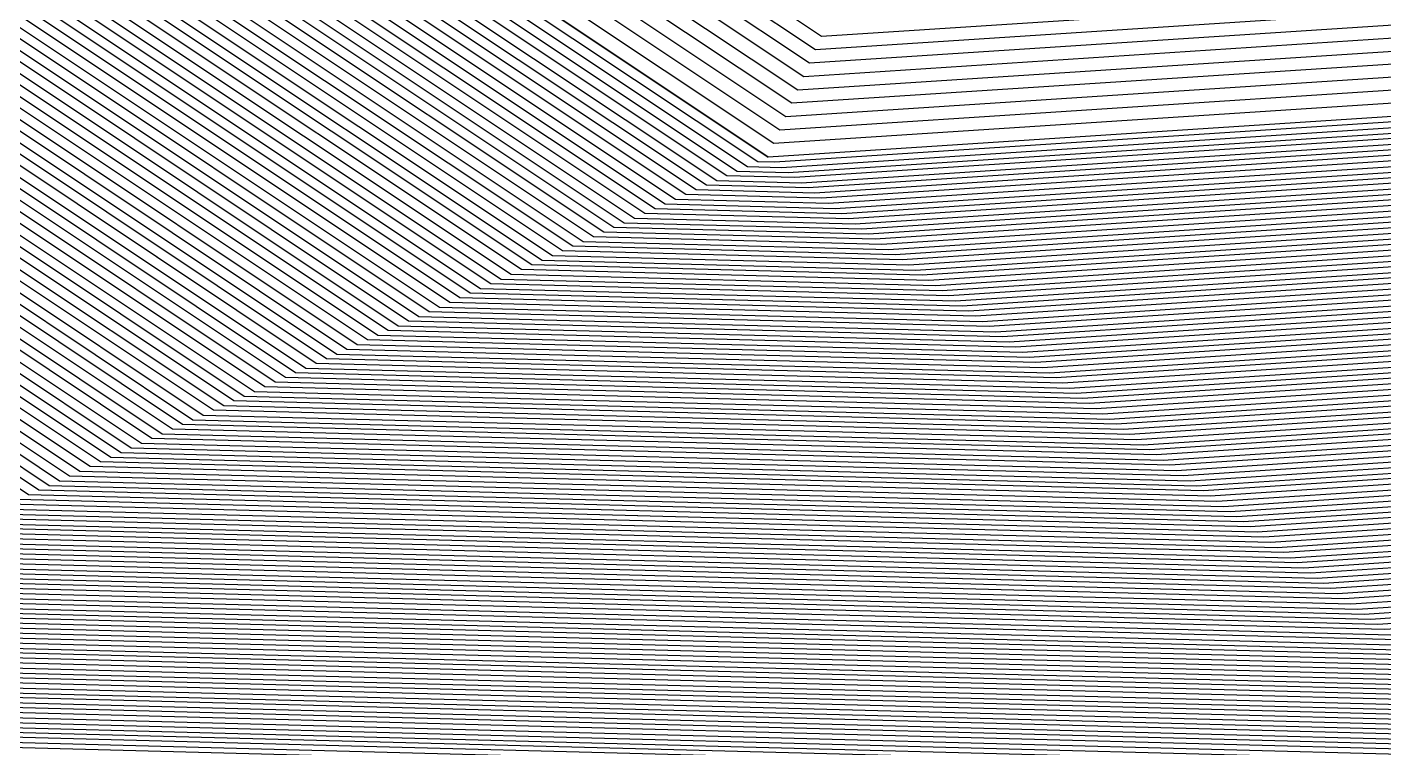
# Model space of a CAD drawing. Extents: x 7084 to 11035, y 13750 to 16729.
# Drawn here: x 8853.21 to 8903.07, y 14723.26 to 14749.74 of the extents above; entities that cross this region are included whole.
import ezdxf

# ---------------------------------------------------------------- set-up
doc = ezdxf.new("R2010")
doc.units = 0
doc.layers.add('Default', color=7, linetype='Continuous')

msp = doc.modelspace()

# ---------------------------------------------------------------- linework, layer by layer
at = {"layer": 'Default'}
for points in [[(8764.119, 15249.585), (8750.58, 15177.374), (8741.553, 15150.294), (8712.217, 15089.366), (8712.053, 15087.314), (8687.23, 15030.899), (8687.518, 15028.191), (8687.518, 14976.289), (8687.723, 14975.263), (8714.802, 14894.025), (8715.787, 14890.784), (8767.689, 14816.316), (8770.233, 14816.316), (8878.55, 14744.104), (8881.668, 14744.022), (8985.472, 14750.792), (8989.616, 14750.095), (9095.677, 14811.023), (9183.684, 14808.767), (9269.436, 14772.661), (9323.594, 14770.404)], [(8760.385, 15248.723), (8747.092, 15177.825), (8738.23, 15151.238), (8709.427, 15091.417), (8709.099, 15087.314), (8684.728, 15031.925), (8685.302, 15026.509), (8685.302, 14975.551), (8685.712, 14973.499), (8712.299, 14893.738), (8714.269, 14887.256), (8765.227, 14814.141), (8770.315, 14814.141), (8876.662, 14743.243), (8882.899, 14743.079)], [(8770.438, 15248.781), (8756.996, 15177.095), (8748.036, 15150.212), (8747.289, 15147.512), (8718.166, 15087.027), (8693.524, 15031.022), (8693.524, 14979.498), (8695.133, 14976.683), (8694.501, 14975.075), (8721.383, 14894.427), (8772.908, 14820.501), (8773.999, 14819.122), (8881.528, 14747.436), (8984.578, 14754.157), (8986.933, 14755.765), (9092.222, 14816.25), (9096.415, 14818.031), (9183.783, 14815.791), (9185.276, 14814.47), (9270.404, 14778.627), (9324.169, 14776.386), (9325.432, 14777.822)], [(8758.145, 15248.206), (8745, 15178.096), (8736.236, 15151.804), (8707.753, 15092.648), (8707.326, 15087.314), (8683.226, 15032.54), (8683.973, 15025.5), (8683.973, 14975.107), (8684.506, 14972.441), (8710.798, 14893.566), (8713.358, 14885.138), (8763.75, 14812.837), (8770.364, 14812.837), (8875.53, 14742.726), (8883.637, 14742.513), (8984.422, 14749.086), (8995.196, 14747.272), (9098.171, 14806.428), (9183.619, 14804.237), (9266.875, 14769.182), (9319.458, 14766.991)], [(8770.955, 15248.448), (8757.582, 15177.129), (8748.668, 15150.384), (8747.771, 15147.145), (8718.798, 15086.97), (8694.282, 15031.252), (8694.282, 14979.992), (8696.212, 14976.614), (8695.454, 14974.684), (8722.199, 14894.45), (8773.459, 14820.903), (8774.769, 14819.249), (8881.747, 14747.93), (8984.267, 14754.616), (8987.094, 14756.546)], [(8757.399, 15248.034), (8744.302, 15178.186), (8735.571, 15151.993), (8707.195, 15093.058), (8706.736, 15087.314), (8682.725, 15032.745), (8683.529, 15025.163), (8683.529, 14974.96), (8684.104, 14972.088), (8710.297, 14893.508), (8713.054, 14884.433), (8763.258, 14812.402), (8770.38, 14812.402), (8875.153, 14742.554), (8883.884, 14742.324)], [(8771.989, 15247.781), (8758.754, 15177.198), (8749.931, 15150.729), (8748.736, 15146.41), (8720.062, 15086.855), (8695.799, 15031.711), (8695.799, 14980.98), (8698.372, 14976.476), (8697.361, 14973.903), (8723.83, 14894.496), (8774.562, 14821.707), (8776.308, 14819.502), (8882.183, 14748.918), (8983.647, 14755.535), (8987.415, 14758.109)], [(8752.171, 15246.828), (8739.42, 15178.818), (8730.918, 15153.314), (8703.289, 15095.93), (8702.6, 15087.314), (8679.221, 15034.181), (8680.428, 15022.808), (8680.428, 14973.926), (8681.289, 14969.618), (8706.793, 14893.106), (8710.929, 14879.493), (8759.811, 14809.357), (8770.495, 14809.357), (8872.51, 14741.347), (8885.607, 14741.003), (8983.371, 14747.379), (9000.776, 14744.449), (9100.666, 14801.833), (9183.553, 14799.707), (9264.315, 14765.702)], [(8749.184, 15246.139), (8736.63, 15179.179), (8728.26, 15154.069), (8701.057, 15097.572), (8700.237, 15087.314), (8677.219, 15035.002), (8678.655, 15021.462), (8678.655, 14973.335), (8679.681, 14968.206), (8704.791, 14892.877), (8709.714, 14876.67), (8757.842, 14807.618), (8770.561, 14807.618), (8871, 14740.658), (8886.591, 14740.248), (8982.846, 14746.525), (9003.566, 14743.038), (9101.913, 14799.535), (9183.52, 14797.443), (9263.035, 14763.963), (9313.255, 14761.87), (9339.308, 14761.46), (9443.933, 14788.662)], [(8746.944, 15245.622), (8734.537, 15179.45), (8726.266, 15154.635), (8699.383, 15098.802), (8698.464, 15087.314), (8675.718, 15035.617), (8677.326, 15020.453), (8677.326, 14972.892), (8678.475, 14967.148), (8703.289, 14892.704), (8708.804, 14874.553), (8756.365, 14806.313), (8770.61, 14806.313), (8869.868, 14740.141), (8887.33, 14739.682), (8982.452, 14745.885), (9005.658, 14741.979)], [(9183.504, 14796.31), (9102.537, 14798.386), (9004.961, 14742.332), (8982.584, 14746.099), (8887.084, 14739.87), (8870.245, 14740.313), (8770.594, 14806.748), (8756.857, 14806.748), (8709.107, 14875.259), (8703.79, 14892.762), (8678.877, 14967.501), (8677.769, 14973.04), (8677.769, 15020.789), (8676.218, 15035.412), (8699.055, 15087.314), (8699.941, 15098.392), (8726.93, 15154.446), (8735.235, 15179.359), (8747.691, 15245.794)], [(8748.438, 15245.966), (8735.932, 15179.269), (8727.595, 15154.258), (8700.499, 15097.982), (8699.646, 15087.314), (8676.719, 15035.207), (8678.212, 15021.126), (8678.212, 14973.187), (8679.279, 14967.853), (8704.29, 14892.819), (8709.411, 14875.964), (8757.349, 14807.183), (8770.577, 14807.183), (8870.623, 14740.486), (8886.838, 14740.059)], [(9445.771, 14779.866), (9347.711, 14754.37), (9304.983, 14755.043), (9257.915, 14757.004), (9183.389, 14788.383), (9106.902, 14790.345), (9014.726, 14737.392), (8980.745, 14743.112), (8890.53, 14737.228), (8864.961, 14737.901), (8770.823, 14800.659), (8749.964, 14800.659), (8704.857, 14865.379), (8696.782, 14891.958), (8673.248, 14962.561), (8671.565, 14970.972), (8671.565, 15016.079), (8669.21, 15038.284), (8690.783, 15087.314), (8692.129, 15104.136), (8717.625, 15157.089), (8725.47, 15180.623), (8737.237, 15243.381)], [(8734.25, 15242.692), (8722.68, 15180.984), (8714.966, 15157.844), (8689.897, 15105.777), (8688.42, 15087.314), (8667.208, 15039.105), (8669.793, 15014.734), (8669.793, 14970.381), (8671.639, 14961.149), (8694.78, 14891.728), (8703.642, 14862.556), (8747.995, 14798.92), (8770.889, 14798.92), (8863.451, 14737.212), (8891.515, 14736.473)], [(8723.796, 15240.28), (8712.915, 15182.248), (8705.661, 15160.486), (8682.085, 15111.522), (8680.149, 15087.314), (8660.2, 15041.977), (8663.589, 15010.023), (8663.589, 14968.313), (8666.01, 14956.209), (8687.772, 14890.924), (8699.391, 14852.676), (8741.102, 14792.831), (8771.119, 14792.831), (8858.166, 14734.799), (8894.961, 14733.831), (8978.382, 14739.271), (9027.281, 14731.041), (9112.515, 14780.005), (9183.241, 14778.192), (9252.154, 14749.176), (9295.678, 14747.362), (9357.164, 14746.394), (9447.839, 14769.969)], [(8721.555, 15239.763), (8710.822, 15182.519), (8703.667, 15161.052), (8680.411, 15112.752), (8678.376, 15087.314), (8658.699, 15042.592), (8662.26, 15009.014), (8662.26, 14967.87), (8664.804, 14955.151), (8686.27, 14890.751), (8698.481, 14850.559), (8739.625, 14791.526), (8771.168, 14791.526), (8857.034, 14734.282)], [(8720.809, 15239.59), (8710.125, 15182.609), (8703.002, 15161.241), (8679.853, 15113.163), (8677.785, 15087.314), (8658.198, 15042.798), (8661.817, 15008.678), (8661.817, 14967.722), (8664.402, 14954.798), (8685.77, 14890.694), (8698.177, 14849.853), (8739.132, 14791.091), (8771.184, 14791.091), (8856.657, 14734.11), (8895.946, 14733.076), (8977.857, 14738.418), (9030.071, 14729.629), (9113.762, 14777.707), (9183.208, 14775.927), (9250.874, 14747.436)], [(8717.075, 15238.729), (8706.637, 15183.06), (8699.679, 15162.184), (8677.063, 15115.214), (8674.831, 15087.314), (8655.695, 15043.823), (8659.601, 15006.995), (8659.601, 14966.984), (8662.391, 14953.034), (8683.267, 14890.407), (8696.659, 14846.325), (8736.671, 14788.917), (8771.266, 14788.917), (8854.769, 14733.248), (8897.177, 14732.132), (8977.201, 14737.351), (9033.558, 14727.865), (9115.321, 14774.835), (9183.167, 14773.096), (9249.274, 14745.262), (9291.025, 14743.522)], [(8717.822, 15238.901), (8707.335, 15182.97), (8700.343, 15161.996), (8677.621, 15114.804), (8675.422, 15087.314), (8656.196, 15043.618), (8660.044, 15007.332), (8660.044, 14967.131), (8662.793, 14953.387), (8683.767, 14890.464), (8696.962, 14847.03), (8737.163, 14789.352), (8771.25, 14789.352), (8855.147, 14733.42), (8896.931, 14732.321), (8977.332, 14737.565), (9032.861, 14728.218)], [(9183.126, 14770.265), (9116.881, 14771.963), (9037.046, 14726.101), (8976.544, 14736.284), (8898.408, 14731.188), (8852.882, 14732.387), (8771.349, 14786.742), (8734.209, 14786.742), (8695.141, 14842.796), (8680.764, 14890.119), (8660.381, 14951.269), (8657.386, 14966.245), (8657.386, 15005.313), (8653.192, 15044.849), (8671.877, 15087.314), (8674.273, 15117.266), (8696.355, 15163.128), (8703.15, 15183.511), (8713.341, 15237.867)], [(8711.848, 15237.522), (8701.755, 15183.692), (8695.026, 15163.506), (8673.157, 15118.086), (8670.696, 15087.314), (8652.191, 15045.259), (8656.499, 15004.64), (8656.499, 14965.95), (8659.577, 14950.564), (8679.763, 14890.005), (8694.534, 14841.385), (8733.224, 14785.872), (8771.381, 14785.872), (8852.127, 14732.042), (8898.9, 14730.811)], [(9450.596, 14756.774), (9369.768, 14735.759), (9283.271, 14737.121), (9244.473, 14738.738), (9183.044, 14764.603), (9119.999, 14766.219), (9044.021, 14722.572), (8975.231, 14734.151), (8900.87, 14729.301), (8849.107, 14730.663), (8771.513, 14782.393), (8729.285, 14782.393), (8692.105, 14835.739), (8675.759, 14889.545), (8656.36, 14947.741), (8652.954, 14964.768), (8652.954, 15001.949), (8648.187, 15046.9), (8665.969, 15087.314), (8668.693, 15121.369), (8689.708, 15165.015), (8696.175, 15184.414), (8705.874, 15236.144)], [(9450.366, 14757.874), (9368.718, 14736.645), (9284.305, 14737.975), (9245.113, 14739.608), (9183.061, 14765.735), (9119.375, 14767.368), (9042.626, 14723.278), (8975.494, 14734.578), (8900.377, 14729.679), (8849.862, 14731.008), (8771.48, 14783.263), (8730.27, 14783.263), (8692.712, 14837.151), (8676.76, 14889.66), (8657.164, 14948.447), (8653.841, 14965.063), (8653.841, 15002.622), (8649.188, 15046.49), (8667.151, 15087.314), (8669.809, 15120.548), (8691.038, 15164.638), (8697.57, 15184.234), (8707.367, 15236.488)], [(8702.887, 15235.455), (8693.385, 15184.775), (8687.05, 15165.77), (8666.461, 15123.01), (8663.606, 15087.314), (8646.185, 15047.721), (8651.182, 15000.603), (8651.182, 14964.177), (8654.752, 14946.33), (8673.756, 14889.315), (8690.89, 14832.916), (8727.316, 14780.653), (8771.578, 14780.653), (8847.597, 14729.974), (8901.854, 14728.546), (8974.706, 14733.297), (9046.811, 14721.161), (9121.246, 14763.922), (9183.012, 14762.338), (9243.193, 14736.998), (9281.203, 14735.415)], [(9451.515, 14752.376), (9373.97, 14732.214), (9279.135, 14733.708), (9241.913, 14735.259), (9182.979, 14760.073), (9122.493, 14761.624), (9049.601, 14719.75), (8974.181, 14732.444), (8902.839, 14727.791), (8846.087, 14729.285), (8771.644, 14778.914), (8725.347, 14778.914), (8689.676, 14830.094), (8671.754, 14889.085), (8653.143, 14944.918), (8649.41, 14963.586), (8649.41, 14999.257), (8644.182, 15048.542), (8661.242, 15087.314), (8664.229, 15124.651), (8684.391, 15166.525), (8690.595, 15185.136), (8699.9, 15234.765)], [(8701.394, 15235.11), (8691.99, 15184.956), (8685.72, 15166.148), (8665.345, 15123.83), (8662.424, 15087.314), (8645.184, 15048.131), (8650.296, 14999.93), (8650.296, 14963.882), (8653.947, 14945.624), (8672.755, 14889.2), (8690.283, 14831.505), (8726.331, 14779.784), (8771.611, 14779.784), (8846.842, 14729.629), (8902.347, 14728.169), (8974.443, 14732.871), (9048.206, 14720.455)], [(9451.86, 14750.727), (9375.545, 14730.885), (9277.584, 14732.428), (9240.953, 14733.954), (9182.954, 14758.375), (9123.429, 14759.901), (9051.693, 14718.691), (8973.787, 14731.804), (8903.578, 14727.225), (8844.955, 14728.768), (8771.693, 14777.609), (8723.869, 14777.609), (8688.765, 14827.976), (8670.252, 14888.913), (8651.937, 14943.86), (8648.08, 14963.143), (8648.08, 14998.248), (8642.681, 15049.157), (8659.47, 15087.314), (8662.555, 15125.882), (8682.397, 15167.092), (8688.502, 15185.407), (8697.66, 15234.248)], [(8696.166, 15233.904), (8687.107, 15185.588), (8681.068, 15167.469), (8661.439, 15126.702), (8658.288, 15087.314), (8641.68, 15049.567), (8647.194, 14997.575), (8647.194, 14962.848), (8651.133, 14943.154), (8669.251, 14888.798), (8688.158, 14826.565), (8722.885, 14776.739), (8771.726, 14776.739), (8844.2, 14728.423), (8904.07, 14726.848)], [(9182.905, 14754.977), (9125.3, 14756.454), (9055.878, 14716.574), (8972.999, 14730.524), (8905.055, 14726.093), (8842.69, 14727.734), (8771.792, 14775), (8720.915, 14775), (8686.943, 14823.742), (8667.249, 14888.569), (8649.524, 14941.742), (8645.421, 14962.257), (8645.421, 14996.229), (8639.677, 15050.388), (8655.925, 15087.314), (8659.207, 15128.344), (8678.409, 15168.224), (8684.317, 15185.949), (8693.18, 15233.214)], [(9182.921, 14756.11), (9124.676, 14757.603), (9054.483, 14717.28), (8973.262, 14730.951), (8904.562, 14726.47), (8843.445, 14728.078), (8771.759, 14775.869), (8721.9, 14775.869), (8687.55, 14825.154), (8668.25, 14888.683), (8650.329, 14942.448), (8646.308, 14962.552), (8646.308, 14996.902), (8640.679, 15049.978), (8657.107, 15087.314), (8660.323, 15127.523), (8679.738, 15167.846), (8685.712, 15185.768), (8694.673, 15233.559)], [(8687.206, 15231.836), (8678.737, 15186.671), (8673.092, 15169.734), (8654.743, 15131.626), (8651.198, 15087.314), (8635.673, 15052.029), (8641.877, 14993.538), (8641.877, 14961.075), (8646.308, 14938.92), (8663.245, 14888.109), (8684.514, 14818.097), (8716.977, 14771.52), (8771.923, 14771.52), (8839.67, 14726.355), (8907.024, 14724.583), (8971.949, 14728.817)], [(8684.219, 15231.146), (8675.947, 15187.032), (8670.433, 15170.489), (8652.511, 15133.267), (8648.835, 15087.314), (8633.671, 15052.85), (8640.104, 14992.192), (8640.104, 14960.485), (8644.699, 14937.508), (8661.242, 14887.879), (8683.3, 14815.274), (8715.007, 14769.781), (8771.989, 14769.781), (8838.161, 14725.666), (8908.009, 14723.828), (8971.424, 14727.964)], [(8680.485, 15230.285), (8672.46, 15187.483), (8667.11, 15171.432), (8649.721, 15135.319), (8645.881, 15087.314), (8631.168, 15053.875), (8637.889, 14990.51), (8637.889, 14959.746), (8642.689, 14935.744), (8658.74, 14887.592), (8681.782, 14811.745), (8712.545, 14767.606), (8772.071, 14767.606), (8836.273, 14724.804), (8909.24, 14722.884), (8970.767, 14726.897), (9067.736, 14710.575)], [(8676.005, 15229.251), (8668.275, 15188.025), (8663.122, 15172.565), (8646.373, 15137.78), (8642.336, 15087.314), (8628.165, 15055.106), (8635.23, 14988.491), (8635.23, 14958.86), (8640.276, 14933.627), (8655.736, 14887.247), (8679.96, 14807.511), (8709.591, 14764.997), (8772.169, 14764.997), (8834.008, 14723.77), (8910.717, 14721.752), (8969.979, 14725.617), (9071.921, 14708.458), (9132.472, 14743.243), (9182.716, 14741.955), (9231.672, 14721.341), (9262.592, 14720.053), (9390.775, 14718.035), (9455.191, 14734.783)], [(8676.751, 15229.423), (8668.972, 15187.934), (8663.786, 15172.376), (8646.931, 15137.37), (8642.927, 15087.314), (8628.665, 15054.901), (8635.673, 14988.828), (8635.673, 14959.008), (8640.679, 14933.98), (8656.237, 14887.305), (8680.264, 14808.217), (8710.084, 14765.432), (8772.153, 14765.432), (8834.386, 14723.943), (8910.471, 14721.941), (8970.111, 14725.83), (9071.223, 14708.811), (9132.16, 14743.817), (9182.724, 14742.521), (9231.992, 14721.776), (9263.109, 14720.48)], [(9454.962, 14735.882), (9389.725, 14718.921), (9263.626, 14720.907), (9232.312, 14722.211), (9182.733, 14743.087), (9131.848, 14744.392), (9070.526, 14709.164), (8970.242, 14726.043), (8910.224, 14722.129), (8834.763, 14724.115), (8772.136, 14765.866), (8710.576, 14765.866), (8680.567, 14808.923), (8656.737, 14887.362), (8641.081, 14934.333), (8636.116, 14959.155), (8636.116, 14989.164), (8629.166, 15054.696), (8643.518, 15087.314), (8647.489, 15136.96), (8664.451, 15172.187), (8669.67, 15187.844), (8677.498, 15229.596)], [(9587.297, 14907.926), (9546.432, 14856.845), (9522.266, 14848.705), (9444.622, 14785.364), (9342.459, 14758.801), (9310.153, 14759.31), (9261.115, 14761.353), (9183.471, 14794.045), (9103.784, 14796.089), (9007.751, 14740.921), (8982.058, 14745.245), (8888.069, 14739.115), (8868.736, 14739.624), (8770.659, 14805.008), (8754.888, 14805.008), (8707.893, 14872.436), (8701.788, 14892.532), (8677.268, 14966.089), (8675.997, 14972.449), (8675.997, 15019.444), (8674.216, 15036.233), (8696.692, 15087.314), (8697.709, 15100.033), (8724.272, 15155.201)], [(8742.882, 15149.917), (8713.333, 15088.545), (8713.235, 15087.314), (8688.231, 15030.489), (8688.404, 15028.864), (8688.404, 14976.584), (8688.527, 14975.969), (8715.803, 14894.14), (8716.394, 14892.195), (8768.673, 14817.186), (8770.2, 14817.186), (8879.305, 14744.449), (8881.176, 14744.4), (8985.735, 14751.219), (8988.221, 14750.801), (9095.053, 14812.172), (9183.701, 14809.899), (9270.076, 14773.531), (9324.628, 14771.258), (9327.755, 14771.208), (9441.406, 14800.758), (9527.78, 14871.221), (9530.119, 14872.009), (9575.579, 14928.835)], [(9598.285, 14808.644), (9504.738, 14777.133), (9454.847, 14736.432), (9389.2, 14719.364), (9264.143, 14721.333), (9232.632, 14722.646), (9182.741, 14743.653), (9131.536, 14744.966), (9069.828, 14709.517), (8970.373, 14726.257), (8909.978, 14722.318), (8835.141, 14724.287), (8772.12, 14766.301), (8711.068, 14766.301), (8680.871, 14809.628), (8657.238, 14887.42), (8641.483, 14934.685), (8636.559, 14959.303), (8636.559, 14989.501), (8629.666, 15054.491), (8644.109, 15087.314)], [(9580.807, 14824.891), (9510.647, 14801.258), (9451.4, 14752.926), (9373.445, 14732.657), (9279.652, 14734.134), (9242.233, 14735.694), (9182.987, 14760.639), (9122.182, 14762.198), (9048.903, 14720.102), (8974.312, 14732.657), (8902.593, 14727.98), (8846.465, 14729.457), (8771.628, 14779.349), (8725.839, 14779.349), (8689.979, 14830.799), (8672.255, 14889.143), (8653.545, 14945.271), (8649.853, 14963.734), (8649.853, 14999.594), (8644.683, 15048.336), (8661.833, 15087.314)], [(9574.398, 14830.849), (9512.813, 14810.104), (9450.137, 14758.974), (9367.668, 14737.532), (9285.338, 14738.828), (9245.753, 14740.478), (9183.077, 14766.868), (9118.751, 14768.517), (9041.231, 14723.984), (8975.756, 14735.004), (8899.885, 14730.056), (8850.617, 14731.353), (8771.447, 14784.133), (8731.255, 14784.133), (8693.319, 14838.562), (8677.761, 14889.775), (8657.968, 14949.152), (8654.727, 14965.359), (8654.727, 15003.295), (8650.189, 15046.08), (8668.332, 15087.314)], [(9596.086, 14892.245), (9558.667, 14845.471), (9518.13, 14831.817), (9447.035, 14773.818), (9353.488, 14749.496), (9299.297, 14750.349), (9254.394, 14752.22), (9183.299, 14782.155), (9110.332, 14784.026), (9022.398, 14733.511), (8979.301, 14740.765), (8893.238, 14735.152), (8860.809, 14736.005), (8771.004, 14795.875), (8744.548, 14795.875), (8701.517, 14857.616), (8691.276, 14891.326), (8668.825, 14958.679), (8666.691, 14969.347), (8666.691, 15012.378), (8663.704, 15040.541), (8684.284, 15087.314)], [(9591.064, 14901.206), (9551.676, 14851.97), (9520.494, 14841.467), (9445.656, 14780.415), (9347.186, 14754.813), (9305.5, 14755.47), (9258.235, 14757.439), (9183.397, 14788.95), (9106.59, 14790.919), (9014.028, 14737.745), (8980.877, 14743.325), (8890.284, 14737.417), (8865.338, 14738.073), (8770.807, 14801.094), (8750.456, 14801.094), (8705.16, 14866.084), (8697.283, 14892.015), (8673.65, 14962.914), (8672.008, 14971.119), (8672.008, 15016.416), (8669.711, 15038.079), (8691.374, 15087.314)], [(9588.971, 14904.939), (9548.763, 14854.678), (9521.478, 14845.488), (9445.082, 14783.164), (9344.56, 14757.029), (9308.085, 14757.603), (9259.835, 14759.614), (9183.438, 14791.781), (9105.031, 14793.791), (9010.541, 14739.509), (8981.533, 14744.392), (8889.053, 14738.36), (8867.226, 14738.935), (8770.725, 14803.269), (8752.918, 14803.269), (8706.678, 14869.613), (8699.785, 14892.302), (8675.66, 14964.678), (8674.224, 14971.858), (8674.224, 15018.098), (8672.214, 15037.053), (8694.328, 15087.314)], [(9595.372, 14811.352), (9505.723, 14781.154), (9454.272, 14739.181), (9386.574, 14721.579), (9266.728, 14723.467), (9234.232, 14724.821), (9182.782, 14746.484), (9129.977, 14747.838), (9066.341, 14711.281), (8971.03, 14727.324), (8908.747, 14723.262), (8837.028, 14725.149), (8772.038, 14768.476), (8713.53, 14768.476), (8682.389, 14813.157), (8659.741, 14887.707), (8643.493, 14936.45), (8638.775, 14960.041), (8638.775, 14991.183), (8632.169, 15053.465)], [(9587.215, 14818.934), (9508.48, 14792.412), (9452.664, 14746.878), (9379.222, 14727.783), (9273.965, 14729.441), (9238.713, 14730.909), (9182.897, 14754.411), (9125.612, 14755.88), (9056.576, 14716.221), (8972.868, 14730.311), (8905.301, 14725.904), (8842.313, 14727.561), (8771.808, 14774.565), (8720.423, 14774.565), (8686.64, 14823.037), (8666.749, 14888.511), (8649.122, 14941.39), (8644.978, 14962.109), (8644.978, 14995.893), (8639.177, 15050.593)], [(9577.311, 14828.141), (9511.828, 14806.083), (9450.711, 14756.225), (9370.294, 14735.316), (9282.754, 14736.695), (9244.153, 14738.303), (9183.036, 14764.037), (9120.311, 14765.645), (9044.718, 14722.22), (8975.1, 14733.938), (8901.116, 14729.112), (8848.73, 14730.491), (8771.529, 14781.958), (8728.793, 14781.958), (8691.801, 14835.034), (8675.258, 14889.488), (8655.958, 14947.388), (8652.511, 14964.62), (8652.511, 15001.612), (8647.686, 15047.106)], [(9605.293, 14875.817), (9571.485, 14833.557), (9513.798, 14814.125), (9449.562, 14761.722), (9365.042, 14739.747), (9287.923, 14740.962), (9247.354, 14742.652), (9183.118, 14769.699), (9117.192, 14771.389), (9037.743, 14725.748), (8976.413, 14736.071), (8898.654, 14731), (8852.504, 14732.214), (8771.365, 14786.307), (8733.716, 14786.307), (8694.837, 14842.091), (8680.264, 14890.062), (8659.979, 14950.917), (8656.943, 14966.097), (8656.943, 15004.977), (8652.692, 15045.054)], [(9589.808, 14903.446), (9549.928, 14853.595), (9521.084, 14843.879), (9445.312, 14782.065), (9345.61, 14756.143), (9307.051, 14756.75), (9259.195, 14758.744), (9183.422, 14790.648), (9105.655, 14792.642), (9011.936, 14738.804), (8981.271, 14743.965), (8889.546, 14737.983), (8866.471, 14738.59), (8770.758, 14802.399), (8751.933, 14802.399), (8706.071, 14868.202), (8698.784, 14892.187), (8674.856, 14963.972), (8673.338, 14971.563), (8673.338, 15017.425), (8671.212, 15037.464)], [(9621.586, 15033.963), (9571.544, 14931.603), (9526.051, 14874.737), (9439.613, 14804.222), (9325.88, 14774.652), (9325.375, 14774.077), (9270.783, 14776.352), (9184.346, 14812.747), (9183.748, 14813.275), (9095.037, 14815.55), (9093.359, 14814.837), (8986.45, 14753.421), (8985.508, 14752.778), (8880.874, 14745.954), (8771.69, 14818.743), (8771.253, 14819.295), (8718.936, 14894.359), (8691.64, 14976.246), (8691.893, 14976.89), (8691.25, 14978.016)], [(9618.301, 15033.458), (9568.764, 14932.132), (9523.73, 14875.84), (9438.166, 14806.037), (9325.582, 14776.765), (9324.571, 14775.617), (9270.53, 14777.868), (9184.966, 14813.895), (9183.771, 14814.952), (9095.956, 14817.204), (9092.601, 14815.779), (8986.772, 14754.984), (8984.888, 14753.697), (8881.31, 14746.942), (8773.229, 14818.996)], [(8775.538, 14819.375), (8881.965, 14748.424), (8983.957, 14755.076), (8987.254, 14757.327), (9091.464, 14817.192), (9097.334, 14819.685), (9183.806, 14817.468), (9185.897, 14815.619), (9270.151, 14780.143), (9323.364, 14777.926), (9325.134, 14779.936), (9435.995, 14808.76), (9520.249, 14877.494), (9564.593, 14932.924), (9613.372, 15032.699)], [(8699.452, 14976.407), (8698.315, 14973.512), (8724.646, 14894.519), (8775.113, 14822.109), (8777.078, 14819.628), (8882.402, 14749.412), (8983.337, 14755.995), (8987.576, 14758.89), (9090.706, 14818.134), (9098.253, 14821.34), (9183.829, 14819.145), (9186.517, 14816.767), (9269.898, 14781.659), (9322.56, 14779.465), (9324.835, 14782.05), (9434.547, 14810.575), (9517.928, 14878.597), (9561.813, 14933.453), (9610.087, 15032.194)], [(9590.645, 14901.952), (9551.093, 14852.512), (9520.691, 14842.271), (9445.541, 14780.965), (9346.661, 14755.256), (9306.017, 14755.896), (9258.555, 14757.874), (9183.405, 14789.516), (9106.279, 14791.493), (9013.331, 14738.098), (8981.008, 14743.538), (8890.038, 14737.605), (8865.716, 14738.246), (8770.791, 14801.529), (8750.949, 14801.529), (8705.464, 14866.79), (8697.783, 14892.072), (8674.052, 14963.266), (8672.452, 14971.267), (8672.452, 15016.752)], [(9593.993, 14895.978), (9555.754, 14848.179), (9519.115, 14835.838), (9446.46, 14776.567), (9350.862, 14751.711), (9301.881, 14752.483), (9255.994, 14754.395), (9183.34, 14784.986), (9108.773, 14786.898), (9018.911, 14735.275), (8979.958, 14741.832), (8892.007, 14736.096), (8862.696, 14736.867), (8770.922, 14798.05), (8747.01, 14798.05), (8703.035, 14861.145), (8693.779, 14891.613), (8670.835, 14960.444), (8668.907, 14970.085), (8668.907, 15014.061)], [(9589.546, 14816.767), (9507.692, 14789.196), (9453.124, 14744.679), (9381.322, 14726.011), (9271.897, 14727.734), (9237.433, 14729.17), (9182.864, 14752.146), (9126.859, 14753.582), (9059.366, 14714.81), (8972.343, 14729.457), (8906.286, 14725.149), (8840.803, 14726.872), (8771.874, 14772.825), (8718.454, 14772.825), (8685.425, 14820.214), (8664.746, 14888.281), (8647.514, 14939.978), (8643.206, 14961.519), (8643.206, 14994.547)], [(8681.757, 14974.369), (8682.496, 14970.676), (8708.295, 14893.279), (8711.84, 14881.61), (8761.288, 14810.662), (8770.446, 14810.662), (8873.643, 14741.864), (8884.868, 14741.569), (8983.765, 14748.019), (8998.683, 14745.508), (9099.73, 14803.556), (9183.578, 14801.406), (9265.275, 14767.007), (9316.874, 14764.857), (9335.632, 14764.562), (9443.129, 14792.511), (9524.826, 14859.159), (9538.858, 14863.885), (9581.857, 14917.634)], [(8661.374, 14967.574), (8664, 14954.445), (8685.269, 14890.636), (8697.873, 14849.148), (8738.64, 14790.656), (8771.201, 14790.656), (8856.279, 14733.937), (8896.192, 14732.887), (8977.726, 14738.205), (9030.768, 14729.277), (9114.074, 14777.133), (9183.2, 14775.361), (9250.554, 14747.001), (9293.093, 14745.229), (9359.79, 14744.178), (9448.413, 14767.22), (9515.767, 14822.167), (9565.659, 14838.972), (9601.108, 14883.284)], [(8648.523, 14963.291), (8652.339, 14944.212), (8670.753, 14888.971), (8689.068, 14828.682), (8724.362, 14778.044), (8771.677, 14778.044), (8845.332, 14728.94), (8903.331, 14727.414), (8973.918, 14732.017), (9050.996, 14719.044), (9123.117, 14760.475), (9182.962, 14758.941), (9241.273, 14734.389), (9278.101, 14732.854), (9375.02, 14731.328), (9451.745, 14751.276), (9510.056, 14798.846), (9582.554, 14823.266)], [(9570.154, 14931.868), (9524.89, 14875.288), (9438.89, 14805.13), (9325.731, 14775.709), (9324.973, 14774.847), (9270.657, 14777.11), (9184.656, 14813.321), (9183.76, 14814.114), (9095.496, 14816.377), (9092.98, 14815.308), (8986.611, 14754.203), (8985.198, 14753.238), (8881.092, 14746.448), (8772.46, 14818.87)], [(9572.934, 14931.339), (9527.211, 14874.185), (9440.337, 14803.315), (9326.03, 14773.595), (9325.777, 14773.308), (9270.909, 14775.594), (9184.036, 14812.172), (9183.737, 14812.436), (9094.577, 14814.722), (9093.738, 14814.366), (8986.289, 14752.64), (8985.818, 14752.319), (8880.655, 14745.46), (8770.92, 14818.617)], [(9574.742, 14930.328), (9528.954, 14873.092), (9528.174, 14872.83), (9441.176, 14801.857), (9326.704, 14772.095), (9325.662, 14772.111), (9270.716, 14774.4), (9183.717, 14811.031), (9094.429, 14813.321), (8986.826, 14751.506), (8985.997, 14751.646), (8880.683, 14744.777), (8880.06, 14744.794), (8770.167, 14818.056)], [(8770.183, 14817.621), (8879.682, 14744.621), (8880.929, 14744.589), (8985.866, 14751.432), (8987.523, 14751.153), (9094.741, 14812.746), (9183.709, 14810.465), (9270.396, 14773.966), (9325.145, 14771.684), (9327.229, 14771.652), (9441.291, 14801.308), (9527.977, 14872.026), (9529.536, 14872.551), (9575.161, 14929.581)], [(9575.998, 14928.088), (9530.702, 14871.468), (9527.583, 14870.417), (9441.52, 14800.208), (9328.28, 14770.765), (9324.111, 14770.831), (9269.756, 14773.096), (9183.693, 14809.333), (9095.365, 14811.598), (8988.918, 14750.448), (8985.603, 14751.006), (8881.422, 14744.211), (8878.927, 14744.277), (8770.216, 14816.751)], [(9576.835, 14926.595), (9531.867, 14870.384), (9527.19, 14868.809), (9441.75, 14799.108), (9329.33, 14769.879), (9323.077, 14769.978), (9269.116, 14772.226), (9183.676, 14808.2), (9095.988, 14810.449), (8990.313, 14749.742), (8985.341, 14750.579), (8881.914, 14743.834), (8878.172, 14743.932), (8770.249, 14815.881)], [(9577.253, 14925.848), (9532.45, 14869.843), (9526.993, 14868.005), (9441.865, 14798.559), (9329.855, 14769.436), (9322.56, 14769.551), (9268.796, 14771.791), (9183.668, 14807.634), (9096.3, 14809.874), (8991.011, 14749.389), (8985.209, 14750.366), (8882.16, 14743.645), (8877.795, 14743.76), (8770.265, 14815.446)], [(9577.672, 14925.101), (9533.032, 14869.301), (9526.796, 14867.201), (9441.98, 14798.009), (9330.38, 14768.993), (9322.043, 14769.124), (9268.475, 14771.356), (9183.66, 14807.068), (9096.612, 14809.3), (8991.708, 14749.036), (8985.078, 14750.152), (8882.407, 14743.456), (8877.417, 14743.588), (8770.282, 14815.011)], [(8770.298, 14814.576), (8877.04, 14743.415), (8882.653, 14743.267), (8984.947, 14749.939), (8992.406, 14748.683), (9096.924, 14808.726), (9183.652, 14806.502), (9268.155, 14770.921), (9321.526, 14768.697), (9330.906, 14768.55), (9442.095, 14797.459), (9526.599, 14866.396), (9533.615, 14868.76), (9578.09, 14924.354)], [(8882.899, 14743.079), (8984.816, 14749.726), (8993.103, 14748.331), (9097.236, 14808.151), (9183.643, 14805.936), (9267.835, 14770.486), (9321.009, 14768.271), (9331.431, 14768.107), (9442.21, 14796.909), (9526.402, 14865.592), (9534.197, 14868.218), (9578.509, 14923.608)], [(8770.331, 14813.707), (8876.285, 14743.071), (8883.145, 14742.89), (8984.684, 14749.512), (8993.801, 14747.978), (9097.548, 14807.577), (9183.635, 14805.369), (9267.515, 14770.051), (9320.492, 14767.844), (9331.956, 14767.664), (9442.325, 14796.359), (9526.205, 14864.788), (9534.78, 14867.676), (9578.927, 14922.861)], [(9579.346, 14922.114), (9535.363, 14867.135), (9526.008, 14863.984), (9442.439, 14795.81), (9332.481, 14767.22), (9319.975, 14767.417), (9267.195, 14769.616), (9183.627, 14804.803), (9097.859, 14807.002), (8994.498, 14747.625), (8984.553, 14749.299), (8883.391, 14742.701), (8875.907, 14742.898), (8770.347, 14813.272)], [(8883.884, 14742.324), (8984.29, 14748.872), (8995.893, 14746.919), (9098.483, 14805.854), (9183.611, 14803.671), (9266.555, 14768.747), (9318.941, 14766.564), (9333.531, 14766.334), (9442.669, 14794.71), (9525.614, 14862.375), (9536.528, 14866.052), (9580.183, 14920.621)], [(9580.601, 14919.874), (9537.11, 14865.51), (9525.417, 14861.571), (9442.784, 14794.16), (9334.057, 14765.891), (9318.424, 14766.137), (9266.235, 14768.312), (9183.602, 14803.105), (9098.795, 14805.279), (8996.591, 14746.566), (8984.159, 14748.659), (8884.13, 14742.135), (8874.775, 14742.381), (8770.397, 14811.967)], [(9581.438, 14918.38), (9538.276, 14864.427), (9525.023, 14859.963), (9443.014, 14793.061), (9335.107, 14765.005), (9317.391, 14765.284), (9265.595, 14767.442), (9183.586, 14801.972), (9099.418, 14804.13), (8997.986, 14745.861), (8983.897, 14748.232), (8884.622, 14741.758), (8874.02, 14742.037), (8770.429, 14811.097)], [(9582.694, 14916.14), (9540.024, 14862.802), (9524.432, 14857.55), (9443.359, 14791.411), (9336.682, 14763.675), (9315.84, 14764.004), (9264.635, 14766.137), (9183.561, 14800.274), (9100.354, 14802.407), (9000.078, 14744.802), (8983.503, 14747.592), (8885.361, 14741.191), (8872.888, 14741.52), (8770.479, 14809.792)], [(8770.512, 14808.923), (8872.133, 14741.175), (8885.853, 14740.814), (8983.24, 14747.165), (9001.473, 14744.096), (9100.978, 14801.258), (9183.545, 14799.141), (9263.995, 14765.267), (9314.806, 14763.15), (9337.733, 14762.789), (9443.588, 14790.312), (9524.039, 14855.942), (9541.189, 14861.719), (9583.531, 14914.647)], [(9583.949, 14913.9), (9541.771, 14861.177), (9523.842, 14855.138), (9443.703, 14789.762), (9338.258, 14762.346), (9314.289, 14762.724), (9263.675, 14764.832), (9183.537, 14798.575), (9101.289, 14800.684), (9002.171, 14743.744), (8983.109, 14746.952), (8886.099, 14740.625), (8871.755, 14741.003), (8770.528, 14808.488)], [(9584.368, 14913.153), (9542.354, 14860.636), (9523.645, 14854.334), (9443.818, 14789.212), (9338.783, 14761.903), (9313.772, 14762.297), (9263.355, 14764.398), (9183.528, 14798.009), (9101.601, 14800.109), (9002.868, 14743.391), (8982.977, 14746.739), (8886.345, 14740.436), (8871.378, 14740.83), (8770.544, 14808.053)], [(8886.838, 14740.059), (8982.715, 14746.312), (9004.263, 14742.685), (9102.225, 14798.961), (9183.512, 14796.876), (9262.715, 14763.528), (9312.738, 14761.443), (9339.834, 14761.017), (9444.048, 14788.113), (9523.251, 14852.725), (9543.519, 14859.553), (9585.205, 14911.66)], [(9586.46, 14909.42), (9545.267, 14857.928), (9522.66, 14850.313), (9444.392, 14786.463), (9341.409, 14759.687), (9311.187, 14760.163), (9261.755, 14762.223), (9183.487, 14795.178), (9103.16, 14797.237), (9006.356, 14741.626), (8982.321, 14745.672), (8887.576, 14739.493), (8869.49, 14739.969), (8770.626, 14805.878)], [(9586.879, 14908.673), (9545.85, 14857.386), (9522.463, 14849.509), (9444.507, 14785.913), (9341.934, 14759.244), (9310.67, 14759.737), (9261.435, 14761.788), (9183.479, 14794.612), (9103.472, 14796.663), (9007.053, 14741.274), (8982.19, 14745.459), (8887.822, 14739.304), (8869.113, 14739.796), (8770.643, 14805.443)], [(8770.676, 14804.573), (8868.358, 14739.452), (8888.315, 14738.927), (8981.927, 14745.032), (9008.448, 14740.568), (9104.096, 14795.514), (9183.463, 14793.479), (9260.795, 14760.918), (9309.636, 14758.883), (9342.985, 14758.358), (9444.737, 14784.814), (9522.069, 14847.9), (9547.015, 14856.303), (9587.716, 14907.179)], [(9588.134, 14906.433), (9547.598, 14855.762), (9521.872, 14847.096), (9444.852, 14784.264), (9343.51, 14757.915), (9309.119, 14758.457), (9260.475, 14760.483), (9183.455, 14792.913), (9104.408, 14794.94), (9009.146, 14740.215), (8981.796, 14744.818), (8888.561, 14738.738), (8867.981, 14739.279), (8770.692, 14804.139)], [(8770.708, 14803.704), (8867.603, 14739.107), (8888.807, 14738.549), (8981.665, 14744.605), (9009.843, 14739.862), (9104.719, 14794.365), (9183.446, 14792.347), (9260.155, 14760.048), (9308.602, 14758.03), (9344.035, 14757.472), (9444.967, 14783.714), (9521.675, 14846.292), (9548.18, 14855.22), (9588.553, 14905.686)], [(8770.741, 14802.834), (8866.848, 14738.762), (8889.299, 14738.172), (8981.402, 14744.178), (9011.238, 14739.156), (9105.343, 14793.217), (9183.43, 14791.214), (9259.515, 14759.179), (9307.568, 14757.176), (9345.085, 14756.586), (9445.197, 14782.615), (9521.281, 14844.684), (9549.345, 14854.137), (9589.39, 14904.193)], [(8770.774, 14801.964), (8866.093, 14738.418), (8889.792, 14737.794), (8981.139, 14743.752), (9012.633, 14738.451), (9105.967, 14792.068), (9183.414, 14790.082), (9258.875, 14758.309), (9306.534, 14756.323), (9346.136, 14755.699), (9445.426, 14781.515), (9520.887, 14843.075), (9550.511, 14853.054), (9590.227, 14902.699)], [(8770.84, 14800.224), (8864.583, 14737.729), (8890.776, 14737.039), (8980.614, 14742.898), (9015.423, 14737.039), (9107.214, 14789.77), (9183.381, 14787.817), (9257.595, 14756.569), (9304.466, 14754.616), (9348.236, 14753.927), (9445.886, 14779.316), (9520.1, 14839.859), (9552.841, 14850.887), (9591.901, 14899.712)], [(9592.319, 14898.965), (9553.424, 14850.346), (9519.903, 14839.054), (9446.001, 14778.766), (9348.762, 14753.484), (9303.949, 14754.19), (9257.274, 14756.134), (9183.373, 14787.251), (9107.526, 14789.196), (9016.121, 14736.686), (8980.483, 14742.685), (8891.023, 14736.851), (8864.206, 14737.556), (8770.856, 14799.789)], [(9592.738, 14898.219), (9554.006, 14849.804), (9519.706, 14838.25), (9446.116, 14778.216), (9349.287, 14753.041), (9303.432, 14753.763), (9256.954, 14755.699), (9183.364, 14786.685), (9107.838, 14788.621), (9016.818, 14736.334), (8980.352, 14742.472), (8891.269, 14736.662), (8863.828, 14737.384), (8770.873, 14799.355)], [(8891.515, 14736.473), (8980.22, 14742.258), (9017.516, 14735.981), (9108.15, 14788.047), (9183.356, 14786.119), (9256.634, 14755.264), (9302.915, 14753.336), (9349.812, 14752.598), (9446.231, 14777.666), (9519.509, 14837.446), (9554.589, 14849.263), (9593.156, 14897.472)], [(9593.575, 14896.725), (9555.172, 14848.721), (9519.312, 14836.642), (9446.345, 14777.117), (9350.337, 14752.154), (9302.398, 14752.909), (9256.314, 14754.83), (9183.348, 14785.552), (9108.461, 14787.472), (9018.213, 14735.628), (8980.089, 14742.045), (8891.761, 14736.284), (8863.074, 14737.039), (8770.905, 14798.485)], [(9594.412, 14895.232), (9556.337, 14847.638), (9518.918, 14835.034), (9446.575, 14776.017), (9351.387, 14751.268), (9301.365, 14752.056), (9255.674, 14753.96), (9183.332, 14784.42), (9109.085, 14786.324), (9019.608, 14734.922), (8979.826, 14741.618), (8892.254, 14735.907), (8862.319, 14736.695), (8770.938, 14797.615)], [(9594.83, 14894.485), (9556.919, 14847.096), (9518.721, 14834.229), (9446.69, 14775.467), (9351.913, 14750.825), (9300.848, 14751.629), (9255.354, 14753.525), (9183.323, 14783.854), (9109.397, 14785.749), (9020.306, 14734.569), (8979.695, 14741.405), (8892.5, 14735.718), (8861.941, 14736.522), (8770.955, 14797.18)], [(8770.971, 14796.745), (8861.564, 14736.35), (8892.746, 14735.529), (8979.564, 14741.191), (9021.003, 14734.217), (9109.709, 14785.175), (9183.315, 14783.288), (9255.034, 14753.09), (9300.331, 14751.203), (9352.438, 14750.382), (9446.805, 14774.917), (9518.524, 14833.425), (9557.502, 14846.555), (9595.249, 14893.738)], [(8770.987, 14796.31), (8861.186, 14736.178), (8892.992, 14735.341), (8979.433, 14740.978), (9021.701, 14733.864), (9110.02, 14784.6), (9183.307, 14782.721), (9254.714, 14752.655), (9299.814, 14750.776), (9352.963, 14749.939), (9446.92, 14774.368), (9518.327, 14832.621), (9558.085, 14846.013), (9595.667, 14892.992)], [(8771.02, 14795.44), (8860.431, 14735.833), (8893.484, 14734.963), (8979.17, 14740.551), (9023.096, 14733.158), (9110.644, 14783.452), (9183.29, 14781.589), (9254.074, 14751.785), (9298.78, 14749.922), (9354.013, 14749.053), (9447.15, 14773.268), (9517.933, 14831.013), (9559.25, 14844.93), (9596.504, 14891.498)], [(9596.923, 14890.751), (9559.832, 14844.388), (9517.736, 14830.209), (9447.265, 14772.718), (9354.538, 14748.61), (9298.263, 14749.496), (9253.754, 14751.35), (9183.282, 14781.023), (9110.956, 14782.877), (9023.793, 14732.805), (8979.039, 14740.338), (8893.731, 14734.774), (8860.054, 14735.661), (8771.037, 14795.005)], [(8771.053, 14794.571), (8859.676, 14735.488), (8893.977, 14734.586), (8978.907, 14740.125), (9024.491, 14732.452), (9111.268, 14782.303), (9183.274, 14780.456), (9253.434, 14750.915), (9297.746, 14749.069), (9355.064, 14748.166), (9447.379, 14772.169), (9517.539, 14829.404), (9560.415, 14843.847), (9597.341, 14890.005)], [(9577.894, 14827.599), (9511.631, 14805.279), (9450.826, 14755.675), (9370.819, 14734.873), (9282.237, 14736.268), (9243.833, 14737.868), (9183.028, 14763.47), (9120.622, 14765.07), (9045.416, 14721.867), (8974.969, 14733.724), (8901.362, 14728.924), (8848.352, 14730.319), (8771.545, 14781.523), (8728.301, 14781.523), (8691.497, 14834.328), (8674.757, 14889.43)], [(8771.07, 14794.136), (8859.299, 14735.316), (8894.223, 14734.397), (8978.776, 14739.911), (9025.188, 14732.099), (9111.58, 14781.728), (9183.266, 14779.89), (9253.114, 14750.48), (9297.229, 14748.642), (9355.589, 14747.723), (9447.494, 14771.619), (9517.343, 14828.6), (9560.998, 14843.305), (9597.76, 14889.258)], [(9598.178, 14888.511), (9561.58, 14842.763), (9517.146, 14827.796), (9447.609, 14771.069), (9356.114, 14747.28), (9296.712, 14748.216), (9252.794, 14750.046), (9183.258, 14779.324), (9111.891, 14781.154), (9025.886, 14731.747), (8978.645, 14739.698), (8894.469, 14734.208), (8858.921, 14735.144), (8771.086, 14793.701)], [(9595.955, 14810.81), (9505.526, 14780.35), (9454.387, 14738.631), (9387.099, 14721.136), (9266.211, 14723.04), (9233.912, 14724.386), (9182.774, 14745.918), (9130.289, 14747.264), (9067.038, 14710.928), (8970.898, 14727.11), (8908.993, 14723.073), (8836.651, 14724.977), (8772.054, 14768.041), (8713.038, 14768.041), (8682.085, 14812.451), (8659.24, 14887.649)], [(9594.207, 14812.435), (9506.117, 14782.762), (9454.043, 14740.281), (9385.524, 14722.466), (9267.762, 14724.32), (9234.873, 14725.691), (9182.798, 14747.617), (9129.353, 14748.987), (9064.946, 14711.987), (8971.292, 14727.75), (8908.255, 14723.639), (8837.783, 14725.494), (8772.005, 14769.346), (8714.515, 14769.346), (8682.996, 14814.568), (8660.742, 14887.822)], [(9598.597, 14887.764), (9562.163, 14842.222), (9516.949, 14826.992), (9447.724, 14770.519), (9356.639, 14746.837), (9296.195, 14747.789), (9252.474, 14749.611), (9183.249, 14778.758), (9112.203, 14780.58), (9026.583, 14731.394), (8978.513, 14739.485), (8894.715, 14734.02), (8858.544, 14734.971), (8771.102, 14793.266)], [(8658.239, 14887.535), (8681.478, 14811.04), (8712.053, 14767.171), (8772.087, 14767.171), (8835.896, 14724.632), (8909.486, 14722.695), (8970.636, 14726.684), (9068.433, 14710.223), (9130.913, 14746.115), (9182.757, 14744.786), (9233.272, 14723.516), (9265.177, 14722.187), (9388.15, 14720.25), (9454.617, 14737.532), (9505.132, 14778.741), (9597.12, 14809.727)], [(9599.434, 14886.271), (9563.328, 14841.139), (9516.555, 14825.383), (9447.954, 14769.42), (9357.689, 14745.951), (9295.161, 14746.936), (9251.834, 14748.741), (9183.233, 14777.625), (9112.827, 14779.431), (9027.978, 14730.688), (8978.251, 14739.058), (8895.208, 14733.642), (8857.789, 14734.627), (8771.135, 14792.396)], [(8771.152, 14791.961), (8857.411, 14734.454), (8895.454, 14733.453), (8978.12, 14738.845), (9028.676, 14730.335), (9113.139, 14778.856), (9183.225, 14777.059), (9251.514, 14748.306), (9294.644, 14746.509), (9358.215, 14745.508), (9448.069, 14768.87), (9516.358, 14824.579), (9563.911, 14840.597), (9599.852, 14885.524)], [(8857.034, 14734.282), (8895.7, 14733.265), (8977.988, 14738.631), (9029.373, 14729.982), (9113.45, 14778.282), (9183.217, 14776.493), (9251.194, 14747.871), (9294.127, 14746.082), (9358.74, 14745.065), (9448.184, 14768.32), (9516.161, 14823.775), (9564.493, 14840.056), (9600.271, 14884.777)], [(9601.526, 14882.537), (9566.241, 14838.431), (9515.57, 14821.363), (9448.528, 14766.671), (9360.315, 14743.735), (9292.576, 14744.802), (9250.234, 14746.566), (9183.192, 14774.794), (9114.386, 14776.559), (9031.466, 14728.924), (8977.594, 14737.991), (8896.439, 14732.698), (8855.902, 14733.765), (8771.217, 14790.221)], [(9601.945, 14881.791), (9566.824, 14837.889), (9515.373, 14820.558), (9448.643, 14766.121), (9360.841, 14743.292), (9292.059, 14744.375), (9249.914, 14746.131), (9183.184, 14774.228), (9114.698, 14775.984), (9032.163, 14728.571), (8977.463, 14737.778), (8896.685, 14732.51), (8855.524, 14733.593), (8771.234, 14789.787)], [(8771.283, 14788.482), (8854.392, 14733.076), (8897.423, 14731.943), (8977.069, 14737.138), (9034.256, 14727.512), (9115.633, 14774.261), (9183.159, 14772.53), (9248.954, 14744.827), (9290.508, 14743.095), (9362.416, 14741.963), (9448.988, 14764.471), (9514.782, 14818.146), (9568.572, 14836.264), (9603.2, 14879.55)], [(8771.299, 14788.047), (8854.014, 14732.904), (8897.669, 14731.755), (8976.938, 14736.924), (9034.953, 14727.159), (9115.945, 14773.687), (9183.151, 14771.963), (9248.634, 14744.392), (9289.991, 14742.669), (9362.941, 14741.52), (9449.103, 14763.922), (9514.585, 14817.342), (9569.154, 14835.723), (9603.619, 14878.804)], [(9604.037, 14878.057), (9569.737, 14835.181), (9514.388, 14816.538), (9449.218, 14763.372), (9363.466, 14741.077), (9289.474, 14742.242), (9248.314, 14743.957), (9183.143, 14771.397), (9116.257, 14773.112), (9035.651, 14726.807), (8976.807, 14736.711), (8897.916, 14731.566), (8853.637, 14732.731), (8771.316, 14787.612)], [(9604.456, 14877.31), (9570.32, 14834.64), (9514.191, 14815.733), (9449.332, 14762.822), (9363.992, 14740.633), (9288.957, 14741.815), (9247.994, 14743.522), (9183.135, 14770.831), (9116.569, 14772.538), (9036.348, 14726.454), (8976.675, 14736.498), (8898.162, 14731.377), (8853.259, 14732.559), (8771.332, 14787.177)], [(9537.693, 14864.969), (9525.22, 14860.767), (9442.899, 14793.61), (9334.582, 14765.448), (9317.908, 14765.711), (9265.915, 14767.877), (9183.594, 14802.538), (9099.107, 14804.705), (8997.288, 14746.213), (8984.028, 14748.445), (8884.376, 14741.946), (8874.398, 14742.209), (8770.413, 14811.532)], [(9539.441, 14863.344), (9524.629, 14858.355), (9443.244, 14791.961), (9336.157, 14764.119), (9316.357, 14764.43), (9264.955, 14766.572), (9183.569, 14800.84), (9100.042, 14802.982), (8999.381, 14745.155), (8983.634, 14747.805), (8885.114, 14741.38), (8873.265, 14741.692), (8770.462, 14810.227)], [(8898.9, 14730.811), (8976.281, 14735.858), (9038.441, 14725.395), (9117.504, 14770.815), (9183.11, 14769.132), (9247.034, 14742.217), (9287.406, 14740.535), (9365.567, 14739.304), (9449.677, 14761.173), (9513.601, 14813.321), (9572.067, 14833.015)], [(8771.398, 14785.437), (8851.749, 14731.87), (8899.146, 14730.622), (8976.15, 14735.644), (9039.138, 14725.042), (9117.816, 14770.24), (9183.102, 14768.566), (9246.714, 14741.782), (9286.889, 14740.108), (9366.092, 14738.861), (9449.792, 14760.623), (9513.404, 14812.517), (9572.65, 14832.473)], [(9573.233, 14831.932), (9513.207, 14811.713), (9449.907, 14760.073), (9366.617, 14738.418), (9286.372, 14739.682), (9246.394, 14741.347), (9183.094, 14768), (9118.128, 14769.666), (9039.836, 14724.69), (8976.019, 14735.431), (8899.393, 14730.434), (8851.372, 14731.697), (8771.414, 14785.003)], [(8771.431, 14784.568), (8850.994, 14731.525), (8899.639, 14730.245), (8975.888, 14735.218), (9040.533, 14724.337), (9118.44, 14769.091), (9183.085, 14767.434), (9246.073, 14740.912), (9285.855, 14739.255), (9367.143, 14737.975), (9450.022, 14759.523), (9513.01, 14810.908), (9573.815, 14831.39)], [(9574.98, 14830.307), (9512.616, 14809.3), (9450.251, 14758.424), (9368.193, 14737.089), (9284.822, 14738.401), (9245.433, 14740.043), (9183.069, 14766.301), (9119.063, 14767.943), (9041.928, 14723.631), (8975.625, 14734.791), (8900.131, 14729.867), (8850.24, 14731.18), (8771.463, 14783.698)], [(8771.496, 14782.828), (8849.485, 14730.836), (8900.624, 14729.49), (8975.362, 14734.364), (9043.323, 14722.925), (9119.687, 14766.794), (9183.053, 14765.169), (9244.793, 14739.173), (9283.788, 14737.548), (9369.243, 14736.202), (9450.481, 14757.324), (9512.222, 14807.692), (9576.146, 14829.224)], [(9578.476, 14827.057), (9511.434, 14804.475), (9450.941, 14755.125), (9371.344, 14734.43), (9281.72, 14735.841), (9243.513, 14737.433), (9183.02, 14762.904), (9120.934, 14764.496), (9046.113, 14721.514), (8974.837, 14733.511), (8901.608, 14728.735), (8847.975, 14730.146), (8771.562, 14781.088)], [(8771.595, 14780.218), (8847.22, 14729.802), (8902.101, 14728.357), (8974.575, 14733.084), (9047.508, 14720.808), (9121.558, 14763.347), (9183.003, 14761.772), (9242.873, 14736.563), (9280.686, 14734.988), (9372.394, 14733.544), (9451.171, 14754.025), (9511.04, 14802.867), (9579.641, 14825.974)], [(9581.972, 14823.808), (9510.253, 14799.65), (9451.63, 14751.826), (9374.495, 14731.771), (9278.618, 14733.281), (9241.593, 14734.824), (9182.97, 14759.507), (9122.805, 14761.05), (9050.298, 14719.397), (8974.049, 14732.231), (8903.085, 14727.603), (8845.71, 14729.112), (8771.66, 14778.479)], [(8771.71, 14777.174), (8844.578, 14728.595), (8903.824, 14727.036), (8973.656, 14731.591), (9052.391, 14718.338), (9123.741, 14759.326), (9182.946, 14757.808), (9240.633, 14733.519), (9277.067, 14732.001), (9376.071, 14730.442), (9451.975, 14750.177), (9509.662, 14797.237), (9583.72, 14822.183)], [(9584.885, 14821.1), (9509.268, 14795.629), (9452.204, 14749.077), (9377.121, 14729.556), (9276.033, 14731.147), (9239.993, 14732.649), (9182.929, 14756.676), (9124.364, 14758.178), (9053.786, 14717.632), (8973.393, 14731.164), (8904.316, 14726.659), (8843.823, 14728.251), (8771.742, 14776.304)], [(9586.05, 14820.017), (9508.874, 14794.021), (9452.434, 14747.978), (9378.171, 14728.669), (9274.999, 14730.294), (9239.353, 14731.779), (9182.913, 14755.544), (9124.988, 14757.029), (9055.181, 14716.927), (8973.13, 14730.737), (8904.808, 14726.281), (8843.068, 14727.906), (8771.775, 14775.434)], [(9183.725, 14811.598), (9094.118, 14813.895), (8986.129, 14751.859), (8880.437, 14744.966), (8770.15, 14818.491), (8880.437, 14744.966)], [(9587.798, 14818.392), (9508.283, 14791.608), (9452.779, 14746.328), (9379.747, 14727.34), (9273.448, 14729.014), (9238.393, 14730.475), (9182.888, 14753.845), (9125.923, 14755.306), (9057.273, 14715.868), (8972.737, 14730.097), (8905.547, 14725.715), (8841.935, 14727.389), (8771.824, 14774.13)], [(8719.438, 14773.695), (8771.841, 14773.695), (8841.558, 14727.217), (8905.793, 14725.526), (8972.605, 14729.884), (9057.971, 14715.515), (9126.235, 14754.731), (9182.88, 14753.279), (9238.073, 14730.04), (9272.931, 14728.587), (9380.272, 14726.897), (9452.894, 14745.779), (9508.086, 14790.804), (9588.381, 14817.851)], [(9588.963, 14817.309), (9507.889, 14790), (9453.009, 14745.229), (9380.797, 14726.454), (9272.414, 14728.161), (9237.753, 14729.605), (9182.872, 14752.712), (9126.547, 14754.157), (9058.668, 14715.163), (8972.474, 14729.67), (8906.039, 14725.338), (8841.18, 14727.045), (8771.857, 14773.26)], [(9590.128, 14816.226), (9507.496, 14788.392), (9453.238, 14744.129), (9381.848, 14725.567), (9271.38, 14727.307), (9237.113, 14728.735), (9182.856, 14751.58), (9127.171, 14753.008), (9060.063, 14714.457), (8972.211, 14729.244), (8906.532, 14724.96), (8840.425, 14726.7), (8771.89, 14772.39)], [(8771.907, 14771.955), (8840.048, 14726.528), (8906.778, 14724.772), (8972.08, 14729.03), (9060.761, 14714.104), (9127.483, 14752.433), (9182.847, 14751.014), (9236.793, 14728.3), (9270.863, 14726.88), (9382.373, 14725.124), (9453.353, 14743.579), (9507.299, 14787.587), (9590.711, 14815.684)], [(9591.876, 14814.601), (9506.905, 14785.979), (9453.583, 14742.48), (9383.423, 14724.238), (9269.829, 14726.027), (9236.153, 14727.43), (9182.831, 14749.881), (9128.106, 14751.285), (9062.156, 14713.398), (8971.818, 14728.604), (8907.27, 14724.394), (8839.293, 14726.183), (8771.939, 14771.085)], [(9592.459, 14814.059), (9506.708, 14785.175), (9453.698, 14741.93), (9383.948, 14723.795), (9269.312, 14725.6), (9235.833, 14726.995), (9182.823, 14749.315), (9128.418, 14750.71), (9062.853, 14713.045), (8971.686, 14728.39), (8907.516, 14724.205), (8838.915, 14726.011), (8771.956, 14770.65)], [(8771.972, 14770.216), (8838.538, 14725.838), (8907.763, 14724.017), (8971.555, 14728.177), (9063.551, 14712.693), (9128.73, 14750.136), (9182.815, 14748.749), (9235.513, 14726.56), (9268.795, 14725.174), (9384.473, 14723.352), (9453.813, 14741.38), (9506.511, 14784.371), (9593.042, 14813.518)], [(8772.021, 14768.911), (8837.406, 14725.321), (8908.501, 14723.45), (8971.161, 14727.537), (9065.643, 14711.634), (9129.665, 14748.413), (9182.79, 14747.05), (9234.552, 14725.256), (9267.245, 14723.894), (9386.049, 14722.023), (9454.157, 14739.731), (9505.92, 14781.958), (9594.789, 14811.893)], [(8772.103, 14766.736), (8835.518, 14724.46), (8909.732, 14722.507), (8970.505, 14726.47), (9069.131, 14709.87), (9131.224, 14745.541), (9182.749, 14744.219), (9232.952, 14723.081), (9264.66, 14721.76), (9388.675, 14719.807), (9454.732, 14736.982), (9504.935, 14777.937), (9597.702, 14809.185)]]:
    msp.add_lwpolyline(points, dxfattribs=at)

doc.saveas('drawing.dxf')
